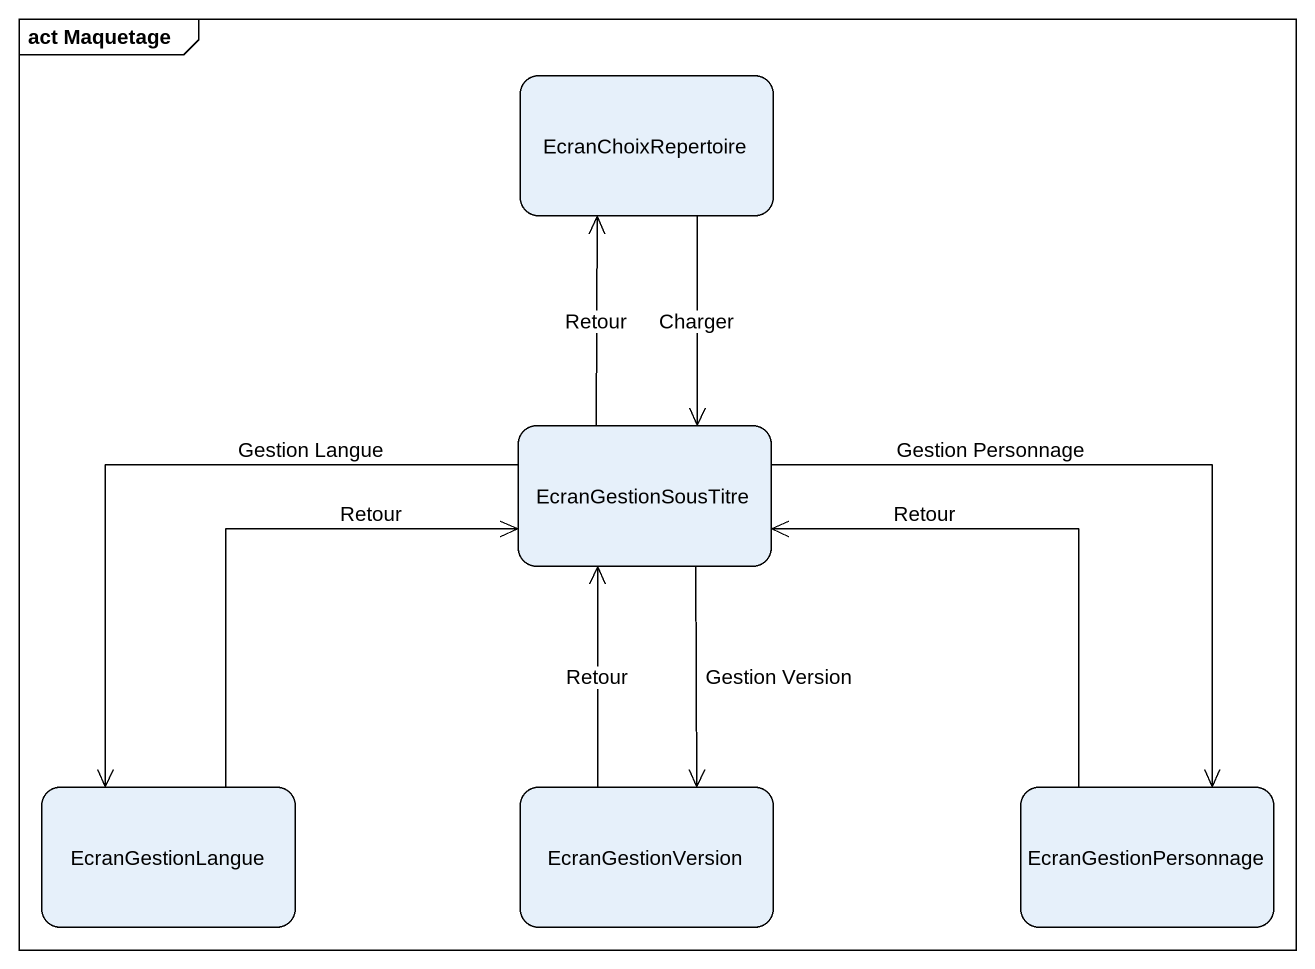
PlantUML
@startuml
mainframe act Maquetage
hide empty description
state EcranChoixRepertoire
state EcranGestionSousTitre
state EcranGestionLangue
state EcranGestionVersion
state EcranGestionPersonnage
EcranChoixRepertoire --> EcranGestionSousTitre : Charger
EcranGestionSousTitre -up-> EcranChoixRepertoire : Retour
EcranGestionSousTitre --> EcranGestionLangue : Gestion Langue
EcranGestionSousTitre --> EcranGestionVersion : Gestion Version
EcranGestionSousTitre --> EcranGestionPersonnage : Gestion Personnage
EcranGestionLangue -up-> EcranGestionSousTitre : Retour
EcranGestionVersion -up-> EcranGestionSousTitre : Retour
EcranGestionPersonnage -up-> EcranGestionSousTitre : Retour
@enduml
